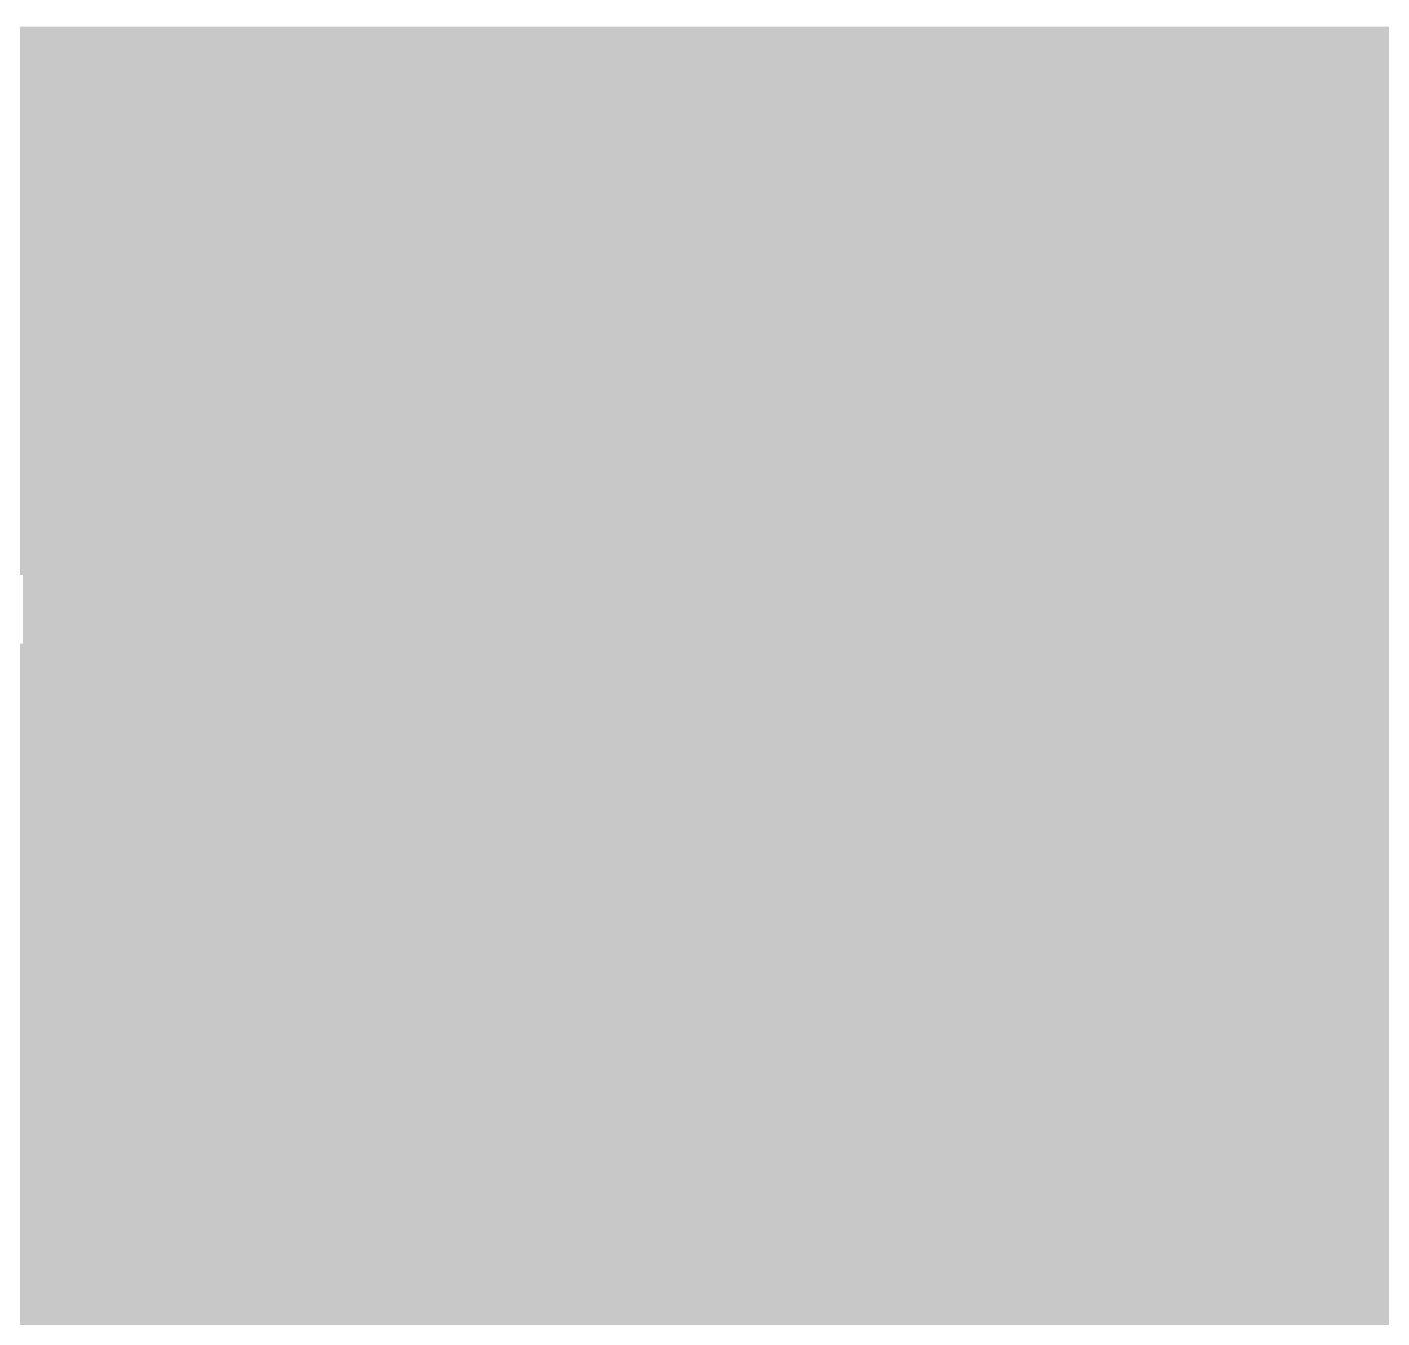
# Paper-space layout '03 3D Building and Roof' of a CAD drawing. Header units: millimetres. Extents: x 5 to 415, y 5 to 292.
# Drawn here: x 182.86 to 192.75, y 214.42 to 223.83 of the extents above; entities that cross this region are included whole.
import ezdxf

# ---------------------------------------------------------------- set-up
doc = ezdxf.new("R2010")
doc.units = ezdxf.units.MM
doc.layers.add('IMAGES', color=7, linetype='Continuous')

# ---------------------------------------------------------------- blocks, each defined once
blk = doc.blocks.new('SHEET_03')
at = {"layer": 'IMAGES', "color": 7}
for points in [[(174.1669, 223.6667), (197.4959, 223.6667), (174.1669, 223.8333), (197.4959, 223.8333)], [(174.5002, 223.5), (197.4959, 223.5), (174.5002, 223.6667), (197.4959, 223.6667)], [(174.8335, 223.3333), (197.4959, 223.3333), (174.8335, 223.5), (197.4959, 223.5)], [(175.3334, 223.1667), (197.4959, 223.1667), (175.3334, 223.3333), (197.4959, 223.3333)], [(175.6666, 223), (197.4959, 223), (175.6666, 223.1667), (197.4959, 223.1667)], [(175.9999, 222.8333), (197.4959, 222.8333), (175.9999, 223), (197.4959, 223)], [(176.3332, 222.6667), (197.4959, 222.6667), (176.3332, 222.8333), (197.4959, 222.8333)], [(176.8331, 222.5), (197.4959, 222.5), (176.8331, 222.6667), (197.4959, 222.6667)], [(177.1664, 222.3333), (197.4959, 222.3333), (177.1664, 222.5), (197.4959, 222.5)], [(177.4996, 222.1667), (197.4959, 222.1667), (177.4996, 222.3333), (197.4959, 222.3333)], [(177.8329, 222), (197.4959, 222), (177.8329, 222.1667), (197.4959, 222.1667)], [(178.1662, 221.8333), (197.4959, 221.8333), (178.1662, 222), (197.4959, 222)], [(178.4994, 221.6667), (197.4959, 221.6667), (178.4994, 221.8333), (197.4959, 221.8333)], [(178.8327, 221.5), (197.4959, 221.5), (178.8327, 221.6667), (197.4959, 221.6667)], [(179.166, 221.3333), (197.4959, 221.3333), (179.166, 221.5), (197.4959, 221.5)], [(179.4993, 221.1667), (197.4959, 221.1667), (179.4993, 221.3333), (197.4959, 221.3333)], [(179.9992, 221), (197.4959, 221), (179.9992, 221.1667), (197.4959, 221.1667)], [(180.3324, 220.8333), (197.4959, 220.8333), (180.3324, 221), (197.4959, 221)], [(180.6657, 220.6667), (197.4959, 220.6667), (180.6657, 220.8333), (197.4959, 220.8333)], [(180.999, 220.5), (197.4959, 220.5), (180.999, 220.6667), (197.4959, 220.6667)], [(181.3322, 220.3333), (197.4959, 220.3333), (181.3322, 220.5), (197.4959, 220.5)], [(181.6655, 220.1667), (197.4959, 220.1667), (181.6655, 220.3333), (197.4959, 220.3333)], [(181.9988, 220), (197.4959, 220), (181.9988, 220.1667), (197.4959, 220.1667)], [(182.3321, 219.8333), (197.4959, 219.8333), (182.3321, 220), (197.4959, 220)], [(182.832, 219.6667), (197.4959, 219.6667), (182.832, 219.8333), (197.4959, 219.8333)], [(182.832, 219.5), (182.9986, 219.5), (182.832, 219.6667), (182.9986, 219.6667)], [(182.9986, 219.5), (183.1652, 219.5), (182.9986, 219.6667), (183.1652, 219.6667)], [(183.1652, 219.5), (197.4959, 219.5), (183.1652, 219.6667), (197.4959, 219.6667)], [(182.832, 219.3333), (183.1652, 219.3333), (182.832, 219.5), (183.1652, 219.5)], [(183.1652, 219.3333), (183.3319, 219.3333), (183.1652, 219.5), (183.3319, 219.5)], [(183.3319, 219.3333), (183.4985, 219.3333), (183.3319, 219.5), (183.4985, 219.5)], [(183.4985, 219.3333), (197.4959, 219.3333), (183.4985, 219.5), (197.4959, 219.5)], [(140.3399, 219.1667), (182.9986, 219.1667), (140.3399, 219.3333), (182.9986, 219.3333)], [(182.9986, 219.1667), (183.4985, 219.1667), (182.9986, 219.3333), (183.4985, 219.3333)], [(183.4985, 219.1667), (183.6651, 219.1667), (183.4985, 219.3333), (183.6651, 219.3333)], [(183.6651, 219.1667), (183.8318, 219.1667), (183.6651, 219.3333), (183.8318, 219.3333)], [(183.8318, 219.1667), (197.4959, 219.1667), (183.8318, 219.3333), (197.4959, 219.3333)], [(140.6732, 219), (183.3319, 219), (140.6732, 219.1667), (183.3319, 219.1667)], [(183.3319, 219), (183.8318, 219), (183.3319, 219.1667), (183.8318, 219.1667)], [(183.8318, 219), (183.9984, 219), (183.8318, 219.1667), (183.9984, 219.1667)], [(183.9984, 219), (184.1651, 219), (183.9984, 219.1667), (184.1651, 219.1667)], [(184.1651, 219), (197.4959, 219), (184.1651, 219.1667), (197.4959, 219.1667)], [(141.1731, 218.8333), (183.8318, 218.8333), (141.1731, 219), (183.8318, 219)], [(183.8318, 218.8333), (184.1651, 218.8333), (183.8318, 219), (184.1651, 219)], [(184.1651, 218.8333), (184.3317, 218.8333), (184.1651, 219), (184.3317, 219)], [(184.3317, 218.8333), (184.4983, 218.8333), (184.3317, 219), (184.4983, 219)], [(184.4983, 218.8333), (197.4959, 218.8333), (184.4983, 219), (197.4959, 219)], [(141.5063, 218.6667), (184.1651, 218.6667), (141.5063, 218.8333), (184.1651, 218.8333)], [(184.1651, 218.6667), (184.4983, 218.6667), (184.1651, 218.8333), (184.4983, 218.8333)], [(184.4983, 218.6667), (184.665, 218.6667), (184.4983, 218.8333), (184.665, 218.8333)], [(184.665, 218.6667), (184.8316, 218.6667), (184.665, 218.8333), (184.8316, 218.8333)], [(184.8316, 218.6667), (197.4959, 218.6667), (184.8316, 218.8333), (197.4959, 218.8333)], [(142.0062, 218.5), (184.4983, 218.5), (142.0062, 218.6667), (184.4983, 218.6667)], [(184.4983, 218.5), (184.8316, 218.5), (184.4983, 218.6667), (184.8316, 218.6667)], [(184.8316, 218.5), (184.9982, 218.5), (184.8316, 218.6667), (184.9982, 218.6667)], [(184.9982, 218.5), (185.1649, 218.5), (184.9982, 218.6667), (185.1649, 218.6667)], [(185.1649, 218.5), (197.4959, 218.5), (185.1649, 218.6667), (197.4959, 218.6667)], [(142.1729, 218.3333), (184.8316, 218.3333), (142.1729, 218.5), (184.8316, 218.5)], [(184.8316, 218.3333), (185.1649, 218.3333), (184.8316, 218.5), (185.1649, 218.5)], [(185.1649, 218.3333), (185.3315, 218.3333), (185.1649, 218.5), (185.3315, 218.5)], [(185.3315, 218.3333), (185.4981, 218.3333), (185.3315, 218.5), (185.4981, 218.5)], [(185.4981, 218.3333), (185.6648, 218.3333), (185.4981, 218.5), (185.6648, 218.5)], [(185.6648, 218.3333), (197.4959, 218.3333), (185.6648, 218.5), (197.4959, 218.5)], [(142.8394, 218.1667), (185.1649, 218.1667), (142.8394, 218.3333), (185.1649, 218.3333)], [(185.1649, 218.1667), (185.6648, 218.1667), (185.1649, 218.3333), (185.6648, 218.3333)], [(185.6648, 218.1667), (185.8314, 218.1667), (185.6648, 218.3333), (185.8314, 218.3333)], [(185.8314, 218.1667), (185.998, 218.1667), (185.8314, 218.3333), (185.998, 218.3333)], [(185.998, 218.1667), (197.4959, 218.1667), (185.998, 218.3333), (197.4959, 218.3333)], [(143.0061, 218), (185.6648, 218), (143.0061, 218.1667), (185.6648, 218.1667)], [(185.6648, 218), (185.998, 218), (185.6648, 218.1667), (185.998, 218.1667)], [(185.998, 218), (186.1647, 218), (185.998, 218.1667), (186.1647, 218.1667)], [(186.1647, 218), (186.3313, 218), (186.1647, 218.1667), (186.3313, 218.1667)], [(186.3313, 218), (197.4959, 218), (186.3313, 218.1667), (197.4959, 218.1667)], [(143.1727, 217.8333), (185.998, 217.8333), (143.1727, 218), (185.998, 218)], [(185.998, 217.8333), (186.3313, 217.8333), (185.998, 218), (186.3313, 218)], [(186.3313, 217.8333), (186.4979, 217.8333), (186.3313, 218), (186.4979, 218)], [(186.4979, 217.8333), (186.6646, 217.8333), (186.4979, 218), (186.6646, 218)], [(186.6646, 217.8333), (197.4959, 217.8333), (186.6646, 218), (197.4959, 218)], [(143.3393, 217.6667), (186.3313, 217.6667), (143.3393, 217.8333), (186.3313, 217.8333)], [(186.3313, 217.6667), (186.6646, 217.6667), (186.3313, 217.8333), (186.6646, 217.8333)], [(186.6646, 217.6667), (186.8312, 217.6667), (186.6646, 217.8333), (186.8312, 217.8333)], [(186.8312, 217.6667), (186.9979, 217.6667), (186.8312, 217.8333), (186.9979, 217.8333)], [(186.9979, 217.6667), (197.4959, 217.6667), (186.9979, 217.8333), (197.4959, 217.8333)], [(143.8392, 217.5), (186.6646, 217.5), (143.8392, 217.6667), (186.6646, 217.6667)], [(186.6646, 217.5), (186.9979, 217.5), (186.6646, 217.6667), (186.9979, 217.6667)], [(186.9979, 217.5), (187.1645, 217.5), (186.9979, 217.6667), (187.1645, 217.6667)], [(187.1645, 217.5), (187.3311, 217.5), (187.1645, 217.6667), (187.3311, 217.6667)], [(187.3311, 217.5), (187.4978, 217.5), (187.3311, 217.6667), (187.4978, 217.6667)], [(187.4978, 217.5), (197.4959, 217.5), (187.4978, 217.6667), (197.4959, 217.6667)], [(144.3391, 217.3333), (186.9979, 217.3333), (144.3391, 217.5), (186.9979, 217.5)], [(186.9979, 217.3333), (187.3311, 217.3333), (186.9979, 217.5), (187.3311, 217.5)], [(187.3311, 217.3333), (187.4978, 217.3333), (187.3311, 217.5), (187.4978, 217.5)], [(187.4978, 217.3333), (187.6644, 217.3333), (187.4978, 217.5), (187.6644, 217.5)], [(187.6644, 217.3333), (187.831, 217.3333), (187.6644, 217.5), (187.831, 217.5)], [(187.831, 217.3333), (197.4959, 217.3333), (187.831, 217.5), (197.4959, 217.5)], [(144.6724, 217.1667), (187.3311, 217.1667), (144.6724, 217.3333), (187.3311, 217.3333)], [(187.3311, 217.1667), (187.6644, 217.1667), (187.3311, 217.3333), (187.6644, 217.3333)], [(187.6644, 217.1667), (187.831, 217.1667), (187.6644, 217.3333), (187.831, 217.3333)], [(187.831, 217.1667), (187.9977, 217.1667), (187.831, 217.3333), (187.9977, 217.3333)], [(187.9977, 217.1667), (188.1643, 217.1667), (187.9977, 217.3333), (188.1643, 217.3333)], [(188.1643, 217.1667), (197.4959, 217.1667), (188.1643, 217.3333), (197.4959, 217.3333)], [(145.0057, 217), (187.6644, 217), (145.0057, 217.1667), (187.6644, 217.1667)], [(187.6644, 217), (187.9977, 217), (187.6644, 217.1667), (187.9977, 217.1667)], [(187.9977, 217), (188.1643, 217), (187.9977, 217.1667), (188.1643, 217.1667)], [(188.1643, 217), (188.3309, 217), (188.1643, 217.1667), (188.3309, 217.1667)], [(188.3309, 217), (188.4976, 217), (188.3309, 217.1667), (188.4976, 217.1667)], [(188.4976, 217), (197.6625, 217), (188.4976, 217.1667), (197.6625, 217.1667)], [(145.5056, 216.8333), (187.9977, 216.8333), (145.5056, 217), (187.9977, 217)], [(187.9977, 216.8333), (188.3309, 216.8333), (187.9977, 217), (188.3309, 217)], [(188.3309, 216.8333), (188.4976, 216.8333), (188.3309, 217), (188.4976, 217)], [(188.4976, 216.8333), (188.6642, 216.8333), (188.4976, 217), (188.6642, 217)], [(188.6642, 216.8333), (188.8308, 216.8333), (188.6642, 217), (188.8308, 217)], [(188.8308, 216.8333), (198.3291, 216.8333), (188.8308, 217), (198.3291, 217)], [(145.8389, 216.6667), (188.3309, 216.6667), (145.8389, 216.8333), (188.3309, 216.8333)], [(188.3309, 216.6667), (188.8308, 216.6667), (188.3309, 216.8333), (188.8308, 216.8333)], [(188.8308, 216.6667), (188.9975, 216.6667), (188.8308, 216.8333), (188.9975, 216.8333)], [(188.9975, 216.6667), (189.1641, 216.6667), (188.9975, 216.8333), (189.1641, 216.8333)], [(189.1641, 216.6667), (198.6623, 216.6667), (189.1641, 216.8333), (198.6623, 216.8333)], [(146.1721, 216.5), (188.8308, 216.5), (146.1721, 216.6667), (188.8308, 216.6667)], [(188.8308, 216.5), (189.1641, 216.5), (188.8308, 216.6667), (189.1641, 216.6667)], [(189.1641, 216.5), (189.3308, 216.5), (189.1641, 216.6667), (189.3308, 216.6667)], [(189.3308, 216.5), (189.4974, 216.5), (189.3308, 216.6667), (189.4974, 216.6667)], [(189.4974, 216.5), (198.9956, 216.5), (189.4974, 216.6667), (198.9956, 216.6667)], [(146.3388, 216.3333), (189.1641, 216.3333), (146.3388, 216.5), (189.1641, 216.5)], [(189.1641, 216.3333), (189.4974, 216.3333), (189.1641, 216.5), (189.4974, 216.5)], [(189.4974, 216.3333), (189.664, 216.3333), (189.4974, 216.5), (189.664, 216.5)], [(189.664, 216.3333), (189.8307, 216.3333), (189.664, 216.5), (189.8307, 216.5)], [(189.8307, 216.3333), (199.1623, 216.3333), (189.8307, 216.5), (199.1623, 216.5)], [(146.672, 216.1667), (189.4974, 216.1667), (146.672, 216.3333), (189.4974, 216.3333)], [(189.4974, 216.1667), (189.8307, 216.1667), (189.4974, 216.3333), (189.8307, 216.3333)], [(189.8307, 216.1667), (189.9973, 216.1667), (189.8307, 216.3333), (189.9973, 216.3333)], [(189.9973, 216.1667), (190.1639, 216.1667), (189.9973, 216.3333), (190.1639, 216.3333)], [(190.1639, 216.1667), (190.3306, 216.1667), (190.1639, 216.3333), (190.3306, 216.3333)], [(190.3306, 216.1667), (199.8288, 216.1667), (190.3306, 216.3333), (199.8288, 216.3333)], [(147.172, 216), (189.8307, 216), (147.172, 216.1667), (189.8307, 216.1667)], [(189.8307, 216), (190.1639, 216), (189.8307, 216.1667), (190.1639, 216.1667)], [(190.1639, 216), (190.3306, 216), (190.1639, 216.1667), (190.3306, 216.1667)], [(190.3306, 216), (190.4972, 216), (190.3306, 216.1667), (190.4972, 216.1667)], [(190.4972, 216), (190.6638, 216), (190.4972, 216.1667), (190.6638, 216.1667)], [(190.6638, 216), (199.9954, 216), (190.6638, 216.1667), (199.9954, 216.1667)], [(147.5052, 215.8333), (190.1639, 215.8333), (147.5052, 216), (190.1639, 216)], [(190.1639, 215.8333), (190.4972, 215.8333), (190.1639, 216), (190.4972, 216)], [(190.4972, 215.8333), (190.6638, 215.8333), (190.4972, 216), (190.6638, 216)], [(190.6638, 215.8333), (190.8305, 215.8333), (190.6638, 216), (190.8305, 216)], [(190.8305, 215.8333), (190.9971, 215.8333), (190.8305, 216), (190.9971, 216)], [(190.9971, 215.8333), (200.1621, 215.8333), (190.9971, 216), (200.1621, 216)], [(147.8385, 215.6667), (190.4972, 215.6667), (147.8385, 215.8333), (190.4972, 215.8333)], [(190.4972, 215.6667), (190.9971, 215.6667), (190.4972, 215.8333), (190.9971, 215.8333)], [(190.9971, 215.6667), (191.1637, 215.6667), (190.9971, 215.8333), (191.1637, 215.8333)], [(191.1637, 215.6667), (191.3304, 215.6667), (191.1637, 215.8333), (191.3304, 215.8333)], [(191.3304, 215.6667), (200.662, 215.6667), (191.3304, 215.8333), (200.662, 215.8333)], [(148.1718, 215.5), (190.9971, 215.5), (148.1718, 215.6667), (190.9971, 215.6667)], [(190.9971, 215.5), (191.1637, 215.5), (190.9971, 215.6667), (191.1637, 215.6667)], [(191.1637, 215.5), (191.3304, 215.5), (191.1637, 215.6667), (191.3304, 215.6667)], [(191.3304, 215.5), (191.497, 215.5), (191.3304, 215.6667), (191.497, 215.6667)], [(191.497, 215.5), (191.6637, 215.5), (191.497, 215.6667), (191.6637, 215.6667)], [(191.6637, 215.5), (200.9952, 215.5), (191.6637, 215.6667), (200.9952, 215.6667)], [(148.6717, 215.3333), (191.1637, 215.3333), (148.6717, 215.5), (191.1637, 215.5)], [(191.1637, 215.3333), (191.497, 215.3333), (191.1637, 215.5), (191.497, 215.5)], [(191.497, 215.3333), (191.6637, 215.3333), (191.497, 215.5), (191.6637, 215.5)], [(191.6637, 215.3333), (191.8303, 215.3333), (191.6637, 215.5), (191.8303, 215.5)], [(191.8303, 215.3333), (191.9969, 215.3333), (191.8303, 215.5), (191.9969, 215.5)], [(191.9969, 215.3333), (201.3285, 215.3333), (191.9969, 215.5), (201.3285, 215.5)], [(149.0049, 215.1667), (191.497, 215.1667), (149.0049, 215.3333), (191.497, 215.3333)], [(191.497, 215.1667), (191.9969, 215.1667), (191.497, 215.3333), (191.9969, 215.3333)], [(191.9969, 215.1667), (192.1636, 215.1667), (191.9969, 215.3333), (192.1636, 215.3333)], [(192.1636, 215.1667), (192.3302, 215.1667), (192.1636, 215.3333), (192.3302, 215.3333)], [(192.3302, 215.1667), (201.8284, 215.1667), (192.3302, 215.3333), (201.8284, 215.3333)], [(149.5048, 215), (191.9969, 215), (149.5048, 215.1667), (191.9969, 215.1667)], [(191.9969, 215), (192.3302, 215), (191.9969, 215.1667), (192.3302, 215.1667)], [(192.3302, 215), (192.4968, 215), (192.3302, 215.1667), (192.4968, 215.1667)], [(192.4968, 215), (192.6635, 215), (192.4968, 215.1667), (192.6635, 215.1667)], [(192.6635, 215), (202.1617, 215), (192.6635, 215.1667), (202.1617, 215.1667)], [(149.6715, 214.8333), (192.3302, 214.8333), (149.6715, 215), (192.3302, 215)], [(192.3302, 214.8333), (192.6635, 214.8333), (192.3302, 215), (192.6635, 215)], [(192.6635, 214.8333), (192.8301, 214.8333), (192.6635, 215), (192.8301, 215)], [(149.8381, 214.6667), (192.6635, 214.6667), (149.8381, 214.8333), (192.6635, 214.8333)], [(192.6635, 214.6667), (192.9967, 214.6667), (192.6635, 214.8333), (192.9967, 214.8333)], [(150.0048, 214.5), (192.9967, 214.5), (150.0048, 214.6667), (192.9967, 214.6667)], [(150.6713, 214.3333), (193.33, 214.3333), (150.6713, 214.5), (193.33, 214.5)]]:
    blk.add_solid(points, dxfattribs=at)

psp = doc.layouts.new('03 3D Building and Roof')

# ---------------------------------------------------------------- block references
psp.add_blockref('SHEET_03', (0, 0))

doc.saveas('drawing.dxf')
